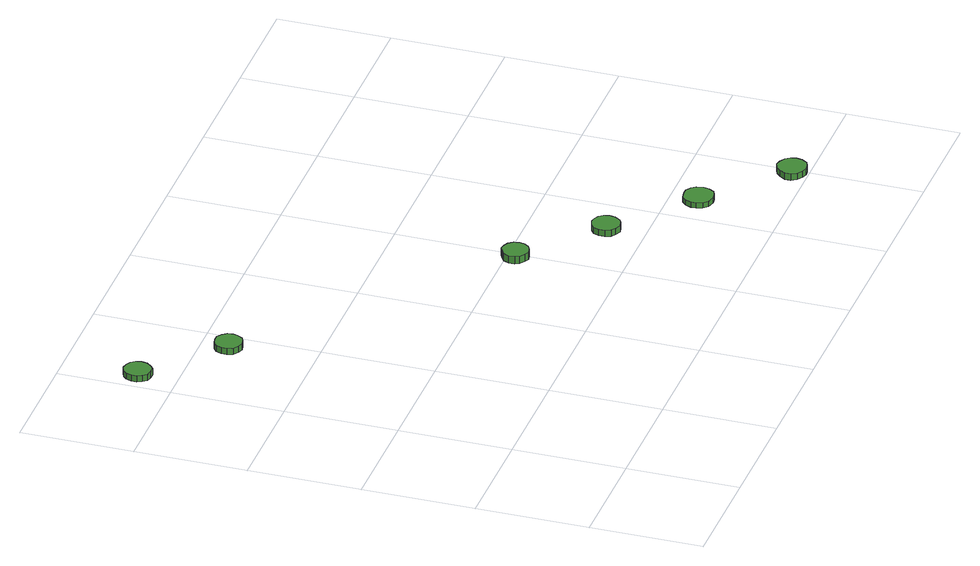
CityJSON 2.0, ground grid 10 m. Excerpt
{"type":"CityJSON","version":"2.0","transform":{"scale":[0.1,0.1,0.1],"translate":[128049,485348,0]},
"CityObjects":{
"tree1":{"type":"SolitaryVegetationObject","attributes":{"function":"something"},"geometry":[{"type":"MultiSurface","lod":"1","boundaries":[[[0,1,2,3,4,5,6,7,8,9,10,11,12,13,14]],[[15,16,17,18,19,20,21,22,23,24,25,26,27,28,29]],[[0,29,28,1]],[[1,28,27,2]],[[2,27,26,3]],[[3,26,25,4]],[[4,25,24,5]],[[5,24,23,6]],[[6,23,22,7]],[[7,22,21,8]],[[8,21,20,9]],[[9,20,19,10]],[[10,19,18,11]],[[11,18,17,12]],[[12,17,16,13]],[[13,16,15,14]],[[14,15,29,0]]]}]},
"tree2":{"type":"SolitaryVegetationObject","attributes":{"function":"something"},"geometry":[{"type":"MultiSurface","lod":"1","boundaries":[[[30,31,32,33,34,35,36,37,38,39,40,41,42,43,44]],[[45,46,47,48,49,50,51,52,53,54,55,56,57,58,59]],[[30,59,58,31]],[[31,58,57,32]],[[32,57,56,33]],[[33,56,55,34]],[[34,55,54,35]],[[35,54,53,36]],[[36,53,52,37]],[[37,52,51,38]],[[38,51,50,39]],[[39,50,49,40]],[[40,49,48,41]],[[41,48,47,42]],[[42,47,46,43]],[[43,46,45,44]],[[44,45,59,30]]]}]},
"tree3":{"type":"SolitaryVegetationObject","attributes":{"function":"something"},"geometry":[{"type":"MultiSurface","lod":"1","boundaries":[[[60,61,62,63,64,65,66,67,68,69,70,71,72,73,74]],[[75,76,77,78,79,80,81,82,83,84,85,86,87,88,89]],[[60,89,88,61]],[[61,88,87,62]],[[62,87,86,63]],[[63,86,85,64]],[[64,85,84,65]],[[65,84,83,66]],[[66,83,82,67]],[[67,82,81,68]],[[68,81,80,69]],[[69,80,79,70]],[[70,79,78,71]],[[71,78,77,72]],[[72,77,76,73]],[[73,76,75,74]],[[74,75,89,60]]]}]},
"tree4":{"type":"SolitaryVegetationObject","attributes":{"function":"something"},"geometry":[{"type":"MultiSurface","lod":"1","boundaries":[[[90,91,92,93,94,95,96,97,98,99,100,101,102,103,104]],[[105,106,107,108,109,110,111,112,113,114,115,116,117,118,119]],[[90,119,118,91]],[[91,118,117,92]],[[92,117,116,93]],[[93,116,115,94]],[[94,115,114,95]],[[95,114,113,96]],[[96,113,112,97]],[[97,112,111,98]],[[98,111,110,99]],[[99,110,109,100]],[[100,109,108,101]],[[101,108,107,102]],[[102,107,106,103]],[[103,106,105,104]],[[104,105,119,90]]]}]},
"tree5":{"type":"SolitaryVegetationObject","attributes":{"function":"something"},"geometry":[{"type":"MultiSurface","lod":"1","boundaries":[[[120,121,122,123,124,125,126,127,128,129,130,131,132,133,134]],[[135,136,137,138,139,140,141,142,143,144,145,146,147,148,149]],[[120,149,148,121]],[[121,148,147,122]],[[122,147,146,123]],[[123,146,145,124]],[[124,145,144,125]],[[125,144,143,126]],[[126,143,142,127]],[[127,142,141,128]],[[128,141,140,129]],[[129,140,139,130]],[[130,139,138,131]],[[131,138,137,132]],[[132,137,136,133]],[[133,136,135,134]],[[134,135,149,120]]]}]},
"tree6":{"type":"SolitaryVegetationObject","attributes":{"function":"something"},"geometry":[{"type":"MultiSurface","lod":"1","boundaries":[[[150,151,152,153,154,155,156,157,158,159,160,161,162,163,164]],[[165,166,167,168,169,170,171,172,173,174,175,176,177,178,179]],[[150,179,178,151]],[[151,178,177,152]],[[152,177,176,153]],[[153,176,175,154]],[[154,175,174,155]],[[155,174,173,156]],[[156,173,172,157]],[[157,172,171,158]],[[158,171,170,159]],[[159,170,169,160]],[[160,169,168,161]],[[161,168,167,162]],[[162,167,166,163]],[[163,166,165,164]],[[164,165,179,150]]]}]}
},
"vertices":[
[31,435,9],[30,440,9],[27,444,9],[23,446,9],[18,447,9],[13,445,9],[10,442,9],[8,437,9],[8,432,9],[10,428,9],[13,424,9],[18,423,9],[23,423,9],[27,426,9],[30,430,9],[30,430,3],[27,426,3],[23,423,3],[18,423,3],[13,424,3],[10,428,3],[8,432,3],[8,437,3],[10,442,3],[13,445,3],[18,447,3],[23,446,3],[27,444,3],[30,440,3],[31,435,3],
[97,376,9],[96,381,9],[93,385,9],[89,388,9],[84,388,9],[79,387,9],[75,384,9],[73,379,9],[73,374,9],[75,369,9],[79,366,9],[84,364,9],[89,365,9],[93,367,9],[96,372,9],[96,372,3],[93,367,3],[89,365,3],[84,364,3],[79,366,3],[75,369,3],[73,374,3],[73,379,3],[75,384,3],[79,387,3],[84,388,3],[89,388,3],[93,385,3],[96,381,3],[97,376,3],
[309,193,10],[308,198,10],[305,202,10],[301,204,10],[296,205,10],[292,203,10],[288,200,10],[286,195,10],[286,190,10],[288,186,10],[292,183,10],[296,181,10],[301,182,10],[305,184,10],[308,188,10],[308,188,3],[305,184,3],[301,182,3],[296,181,3],[292,183,3],[288,186,3],[286,190,3],[286,195,3],[288,200,3],[292,203,3],[296,205,3],[301,204,3],[305,202,3],[308,198,3],[309,193,3],
[375,135,9],[374,140,9],[371,144,9],[367,146,9],[362,147,9],[357,145,9],[353,142,9],[351,137,9],[351,132,9],[353,127,9],[357,124,9],[362,122,9],[367,123,9],[371,125,9],[374,130,9],[374,130,3],[371,125,3],[367,123,3],[362,122,3],[357,124,3],[353,127,3],[351,132,3],[351,137,3],[353,142,3],[357,145,3],[362,147,3],[367,146,3],[371,144,3],[374,140,3],[375,135,3],
[444,75,8],[443,81,8],[440,85,8],[435,88,8],[430,88,8],[424,87,8],[420,83,8],[418,78,8],[418,73,8],[420,68,8],[424,64,8],[430,62,8],[435,63,8],[440,65,8],[443,70,8],[443,70,3],[440,65,3],[435,63,3],[430,62,3],[424,64,3],[420,68,3],[418,73,3],[418,78,3],[420,83,3],[424,87,3],[430,88,3],[435,88,3],[440,85,3],[443,81,3],[444,75,3],
[511,15,9],[510,20,9],[507,24,9],[502,27,9],[497,28,9],[492,26,9],[488,22,9],[485,17,9],[485,12,9],[488,7,9],[492,4,9],[497,2,9],[502,3,9],[507,5,9],[510,10,9],[510,10,3],[507,5,3],[502,3,3],[497,2,3],[492,4,3],[488,7,3],[485,12,3],[485,17,3],[488,22,3],[492,26,3],[497,28,3],[502,27,3],[507,24,3],[510,20,3],[511,15,3]
]}
